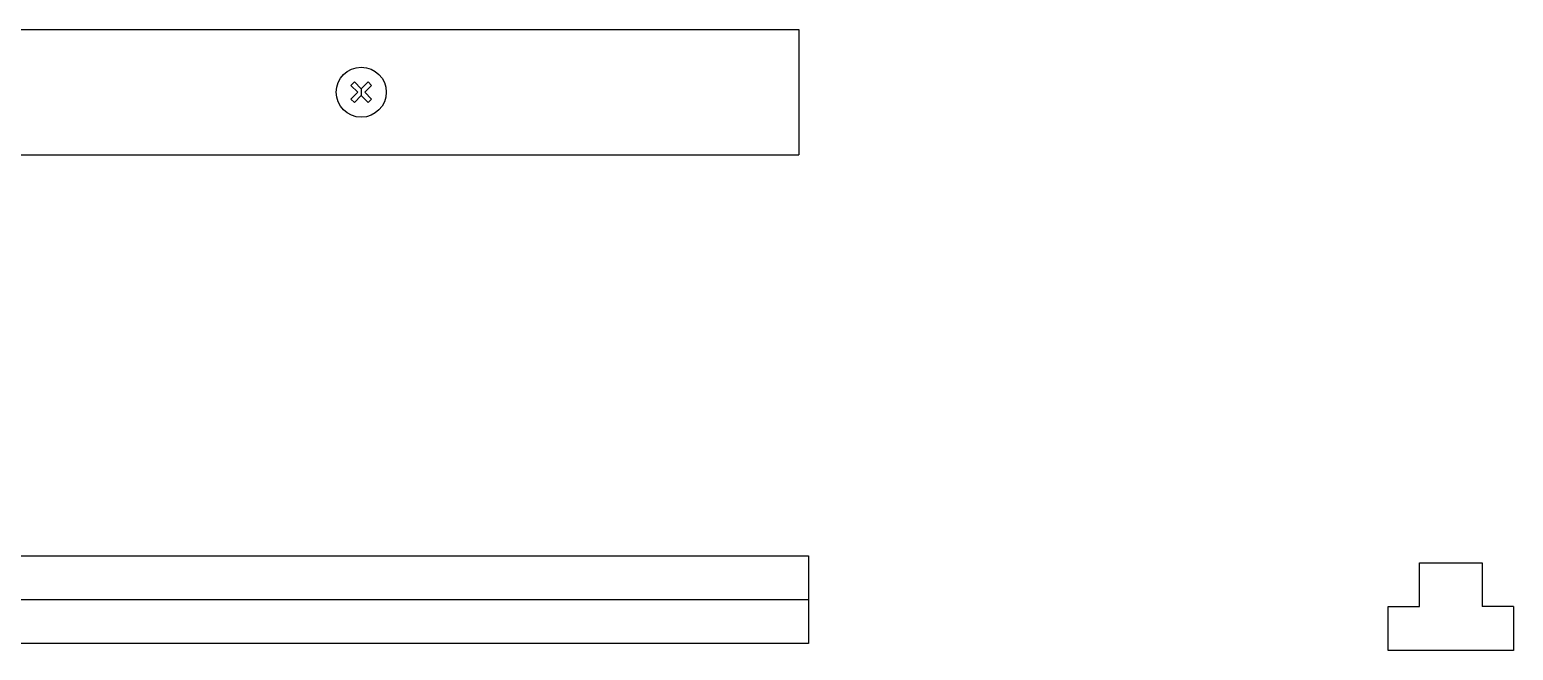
# Model space of a CAD drawing. Header units: millimetres. Extents: x 87 to 2337, y 122 to 625.
# Drawn here: x 947.37 to 971.1, y 491.35 to 501.28 of the extents above; entities that cross this region are included whole.
import ezdxf

# ---------------------------------------------------------------- set-up
doc = ezdxf.new("R2010")
doc.units = ezdxf.units.MM
doc.layers.get('0').update_dxf_attribs({"color": 255})
doc.layers.add('VITI', color=4, linetype='Continuous')

msp = doc.modelspace()

# ---------------------------------------------------------------- linework, layer by layer
for p, q in [((893.674, 501.278), (959.674, 501.278)), ((959.674, 501.278), (959.674, 499.278)), ((893.674, 499.278), (959.674, 499.278)), ((893.824, 492.863), (959.824, 492.863)), ((959.824, 492.863), (959.824, 491.465)), ((969.599, 492.053), (969.599, 492.752)), ((969.599, 492.752), (970.599, 492.752)), ((970.599, 492.752), (970.599, 492.053)), ((893.824, 492.164), (959.824, 492.164)), ((969.099, 491.353), (969.099, 492.053)), ((969.099, 492.053), (969.599, 492.053)), ((971.099, 492.053), (970.599, 492.053)), ((971.099, 492.053), (971.099, 491.353)), ((959.824, 491.465), (893.824, 491.465)), ((971.099, 491.353), (969.099, 491.353))]:
    msp.add_line(p, q)
msp.add_circle((952.674, 500.278), 0.4)
at = {"layer": 'VITI'}
for p, q in [((952.509, 500.387), (952.564, 500.442)), ((952.564, 500.442), (952.674, 500.332)), ((952.674, 500.332), (952.783, 500.442)), ((952.783, 500.442), (952.838, 500.387)), ((952.619, 500.278), (952.509, 500.387)), ((952.509, 500.168), (952.619, 500.278)), ((952.674, 500.223), (952.564, 500.113)), ((952.674, 500.332), (952.674, 500.223)), ((952.783, 500.113), (952.674, 500.223)), ((952.838, 500.387), (952.729, 500.278)), ((952.729, 500.278), (952.838, 500.168)), ((952.564, 500.113), (952.509, 500.168)), ((952.838, 500.168), (952.783, 500.113))]:
    msp.add_line(p, q, dxfattribs=at)

doc.saveas('drawing.dxf')
